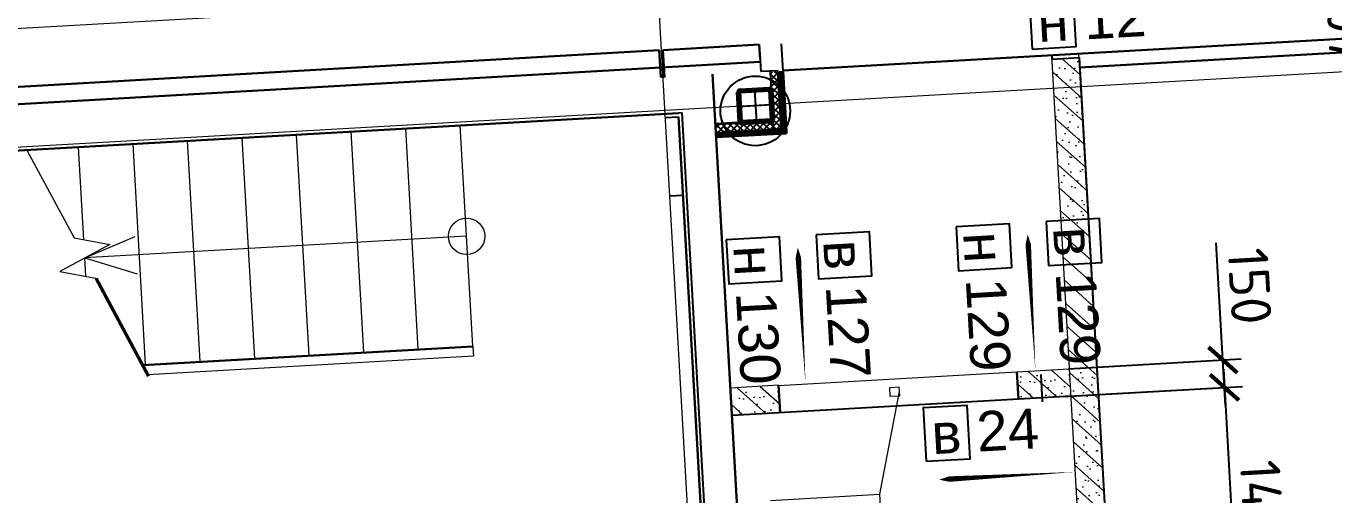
# Model space of a CAD drawing. Header units: metres. Extents: x 107714.6 to 107779.8, y 110796.6 to 110847.9.
# Drawn here: x 107766.64 to 107773.82, y 110828.92 to 110831.5 of the extents above; entities that cross this region are included whole.
import ezdxf

# ---------------------------------------------------------------- set-up
doc = ezdxf.new("R2010")
doc.units = ezdxf.units.M
doc.header["$PDMODE"] = 35
doc.header["$PDSIZE"] = 0.01
for name, pattern in [('CENTER', [50.8, 31.75, -6.35, 6.35, -6.35]), ('GOST2.303 5', [24, 20, -1.5, 1, -1.5]), ('XKITLINE00', [0]), ('невидимаяX2', [19.05, 12.7, -6.35])]:
    doc.linetypes.add(name, pattern=pattern)
for name, color, linetype in [('2023.11.08_В_ОТКЛОНЕНИЯ', 7, 'Continuous'), ('2023.11.08_Н_ОТКЛОНЕНИЯ', 7, 'Continuous'), ('_1-1_ Внутренние стены', 7, 'Continuous'), ('_4-3_ маркировка на кладочных планах АР', 7, 'Continuous'), ('размеры', 7, 'Continuous'), ('размеры дв проемов', 7, 'Continuous'), ('Слой3', 7, 'Continuous')]:
    doc.layers.add(name, color=color, linetype=linetype)
for name, color, linetype, lineweight in [('F-670-M_FSP', 7, 'Continuous', 9), ('Part', 5, 'Continuous', 0), ('Обычные линии', 7, 'Continuous', 40), ('ОСИ', 251, 'CENTER', 18), ('Размерные', 45, 'Continuous', 15), ('Стены', 7, 'Continuous', 18), ('Стены разрез', 7, 'Continuous', 30), ('Типовые аннотации', 7, 'Continuous', 18), ('Элементы узлов', 7, 'Continuous', 18)]:
    doc.layers.add(name, color=color, linetype=linetype, lineweight=lineweight)
doc.layers.add('Вспомогательные', color=6, linetype='Continuous', plot=False)
for name, color, linetype, lineweight, true_color in [('Лестницы', 7, 'Continuous', 9, 0x506c76), ('Ограждение', 7, 'Continuous', 9, 0x408080), ('Поручни', 7, 'Continuous', 9, 0x408080)]:
    doc.layers.add(name, color=color, linetype=linetype, lineweight=lineweight, true_color=true_color)
doc.styles.add('AxeAndPointZ', font='arial.ttf')
doc.styles.add('GOST 2.304 type A', font='isocpeur.ttf')
doc.dimstyles.new('ISO-25', dxfattribs={"dimtxt": 0.22, "dimasz": 0.15, "dimexe": 0.1, "dimexo": 0, "dimgap": 0.06, "dimtad": 1, "dimdec": 0, "dimlfac": 1000, "dimtxsty": 'GOST 2.304 type A', "dimblk": 'ARCHTICK', "dimcen": 2.5, "dimdle": 0.1, "dimadec": 0, "dimazin": 0, "dimtfac": 1, "dimtdec": 0, "dimtmove": 0, "dimatfit": 3, "dimfxl": 1, "dimarcsym": 0})
doc.dimstyles.new('снизу', dxfattribs={"dimtxt": 0.22, "dimasz": 0.1, "dimexe": 0.1, "dimexo": 0, "dimgap": 0.06, "dimtad": 1, "dimdec": 0, "dimlfac": 1000, "dimtxsty": 'GOST 2.304 type A', "dimblk": 'OBLIQUE', "dimcen": 2.5, "dimdle": 0.1, "dimse1": 1, "dimse2": 1, "dimsd1": 1, "dimsd2": 1, "dimadec": 0, "dimazin": 0, "dimtfac": 1, "dimtdec": 0, "dimtofl": 0, "dimtmove": 2, "dimatfit": 3, "dimfxl": 1, "dimarcsym": 0})

# ---------------------------------------------------------------- blocks, each defined once
blk = doc.blocks.new('Ограждение - Ограждение-1239730-_О__L1_0_000_')
at = {"layer": 'Поручни', "color": 7}
for p, q in [((16289, 4875), (16295, 4875)), ((16289, 4875), (16289, 3058)), ((16295, 4875), (16345, 4875)), ((16295, 4875), (16295, 3060.8)), ((16345, 4875), (16345, 3084.1))]:
    blk.add_line(p, q, dxfattribs=at)
blk = doc.blocks.new('012_Стрелка _ЭлУзла_Линия_ - Стрелка с пустым кружком-1338750-_О__L1_0_000_')
at = {"layer": 'Элементы узлов'}
blk.add_line((1, 0), (2100, 0), dxfattribs=at)
blk = doc.blocks.new('к2')
at = {"color": 0, "linetype": 'Continuous', "lineweight": 60, "ltscale": 150}
for p, q in [((4137507.8, 536606.2), (4137507.8, 536766.2)), ((4137512.8, 536606.2), (4137512.8, 536766.2)), ((4137517.8, 536776.2), (4137677.8, 536776.2)), ((4137517.8, 536771.2), (4137677.8, 536771.2)), ((4137682.8, 536766.2), (4137682.8, 536606.2)), ((4137687.8, 536766.2), (4137687.8, 536606.2)), ((4137677.8, 536601.2), (4137517.8, 536601.2)), ((4137677.8, 536596.2), (4137517.8, 536596.2))]:
    blk.add_line(p, q, dxfattribs=at)
at = {"color": 0, "linetype": 'GOST2.303 5', "lineweight": 25, "ltscale": 150}
for p, q in [((4137597.8, 536778.2), (4137597.8, 536594.2)), ((4137505.8, 536686.2), (4137689.8, 536686.2))]:
    blk.add_line(p, q, dxfattribs=at)
at = {"color": 0, "linetype": 'Continuous', "lineweight": 60, "ltscale": 150}
for centre, radius, start, end in [((4137517.8, 536766.2), 10, 90, 180), ((4137517.8, 536766.2), 5, 90, 180), ((4137677.8, 536766.2), 10, 0, 90), ((4137677.8, 536766.2), 5, 0, 90), ((4137517.8, 536606.2), 10, 180, 270), ((4137517.8, 536606.2), 5, 180, 270), ((4137677.8, 536606.2), 5, 270, 0), ((4137677.8, 536606.2), 10, 270, 0)]:
    blk.add_arc(centre, radius, start, end, dxfattribs=at)
at = {"layer": 'Вспомогательные', "color": 0, "ltscale": 10}
blk.add_line((4137512.8, 536686.2), (4137682.8, 536686.2), dxfattribs=at)
blk = doc.blocks.new('_ARCHTICK')
at = {"color": 0, "linetype": 'ByBlock', "const_width": 0.15}
blk.add_lwpolyline([(-0.5, -0.5), (0.5, 0.5)], dxfattribs=at)
blk = doc.blocks.new('*D136')
at = {"layer": 'Defpoints', "color": 0, "transparency": 16777216}
for p in [(107773.0929, 110832.019), (107774.2145, 110831.9175), (107773.1023, 110831.8542)]:
    blk.add_point(p, dxfattribs=at)
at = {"layer": 'размеры', "color": 0, "lineweight": -2, "transparency": 16777216}
for p, q in [((107774.1995, 110832.182), (107774.2145, 110831.9175)), ((107773.0929, 110832.019), (107774.305, 110832.0879)), ((107773.1023, 110831.8542), (107774.3143, 110831.9231)), ((107774.2145, 110831.9175), (107774.251, 110831.2745))]:
    blk.add_line(p, q, dxfattribs=at)
at = {"layer": 'размеры', "color": 0, "lineweight": -2, "transparency": 16777216, "xscale": 0.15, "yscale": 0.15, "zscale": 0.15}
for p, rotation in [((107774.2051, 110832.0822), 93.25304974487426), ((107774.2145, 110831.9175), 273.2530497448743)]:
    blk.add_blockref('_ARCHTICK', p, dxfattribs=dict(at, rotation=rotation))
at = {"layer": 'размеры', "color": 0, "transparency": 16777216, "insert": (107774.4067, 110831.5307), "char_height": 0.22, "attachment_point": 5, "rotation": 273.25305, "style": 'GOST 2.304 type A'}
blk.add_mtext('165', dxfattribs=at)
blk = doc.blocks.new('*D138')
at = {"layer": 'Defpoints', "color": 0, "transparency": 16777216}
for p in [(107772.3326, 110829.4617), (107773.2992, 110828.1094), (107772.6263, 110828.0711)]:
    blk.add_point(p, dxfattribs=at)
at = {"layer": 'размеры', "color": 0, "lineweight": -2, "transparency": 16777216}
for p, q in [((107773.2138, 110829.612), (107773.3049, 110828.0095)), ((107772.3326, 110829.4617), (107773.3193, 110829.5178)), ((107772.6263, 110828.0711), (107773.3991, 110828.1151))]:
    blk.add_line(p, q, dxfattribs=at)
at = {"layer": 'размеры', "color": 0, "lineweight": -2, "transparency": 16777216, "xscale": 0.15, "yscale": 0.15, "zscale": 0.15}
for p, rotation in [((107773.2195, 110829.5121), 93.25304974487426), ((107773.2992, 110828.1094), 273.2530497448743)]:
    blk.add_blockref('_ARCHTICK', p, dxfattribs=dict(at, rotation=rotation))
at = {"layer": 'размеры', "color": 0, "transparency": 16777216, "insert": (107773.4291, 110828.8204), "char_height": 0.22, "attachment_point": 5, "rotation": 273.25305, "style": 'GOST 2.304 type A'}
blk.add_mtext('1405', dxfattribs=at)
blk = doc.blocks.new('*D139')
at = {"layer": 'Defpoints', "color": 0, "transparency": 16777216}
for p in [(107772.3626, 110829.6143), (107773.2109, 110829.6625), (107772.3727, 110829.464)]:
    blk.add_point(p, dxfattribs=at)
at = {"layer": 'размеры', "color": 0, "lineweight": -2, "transparency": 16777216}
for p, q in [((107773.2109, 110829.6625), (107773.1744, 110830.3055)), ((107772.3626, 110829.6143), (107773.3108, 110829.6682)), ((107773.2252, 110829.4123), (107773.2109, 110829.6625)), ((107772.3727, 110829.464), (107773.3193, 110829.5178))]:
    blk.add_line(p, q, dxfattribs=at)
at = {"layer": 'размеры', "color": 0, "lineweight": -2, "transparency": 16777216, "xscale": 0.15, "yscale": 0.15, "zscale": 0.15}
for p, rotation in [((107773.2109, 110829.6625), 93.25304974487426), ((107773.2195, 110829.5121), 273.2530497448743)]:
    blk.add_blockref('_ARCHTICK', p, dxfattribs=dict(at, rotation=rotation))
at = {"layer": 'размеры', "color": 0, "transparency": 16777216, "insert": (107773.3581, 110830.0685), "char_height": 0.22, "attachment_point": 5, "rotation": 273.25305, "style": 'GOST 2.304 type A'}
blk.add_mtext('150', dxfattribs=at)
blk = doc.blocks.new('*D57')
at = {"layer": 'Defpoints', "color": 0, "transparency": 16777216}
for p in [(107773.0097, 110832.0563, 21.737), (107773.8614, 110832.1047), (107773.5813, 110831.8815)]:
    blk.add_point(p, dxfattribs=at)
at = {"layer": 'размеры', "color": 0, "transparency": 16777216, "insert": (107773.8941, 110831.5296), "char_height": 0.22, "attachment_point": 5, "rotation": 273.25305, "style": 'GOST 2.304 type A'}
blk.add_mtext('207', dxfattribs=at)
blk = doc.blocks.new('_Oblique')
at = {"color": 0, "linetype": 'ByBlock', "lineweight": -2}
blk.add_line((-0.5, -0.5), (0.5, 0.5), dxfattribs=at)

msp = doc.modelspace()

# ---------------------------------------------------------------- hatches: boundary and pattern name
h = msp.add_hatch()
h.set_pattern_fill('ANSI37', color=4, scale=0.008, angle=-86.74695)
h.set_pattern_definition([(318.2530497, (108251.517603, 113557.52498), (0.01691238563, 0.01895075757), []), (48.2530497, (108251.517603, 113557.52498), (-0.01895075757, 0.01691238563), [])])
h.paths.add_polyline_path([(107770.7785, 110831.0661), (107770.7682, 110831.2478), (107770.7233, 110831.2453), (107770.7336, 110831.0635), (107770.7356, 110831.0637)])
h.paths.add_polyline_path([(107770.7862, 110830.9313), (107770.7785, 110831.0661), (107770.7356, 110831.0637), (107770.7336, 110831.0635), (107770.7381, 110830.9837), (107770.7387, 110830.9737), (107770.4242, 110830.9558), (107770.4267, 110830.9109)])
at = {"layer": '_1-1_ Внутренние стены', "linetype": 'Continuous', "lineweight": 0, "true_color": 0x000000}
h = msp.add_hatch(dxfattribs=at)
h.set_pattern_fill('ГАЗОБЕТОН_0004', color=18, scale=0.001, angle=-86.74695, style=0, pattern_type=2)
h.set_pattern_definition([(318.25305, (107764.21106, 110787.65677), (0.05992578, 0.06714835), []), (3.25305, (107764.270985, 110787.723916), (-0.00459642, 0.08086948), [0, -0.054, 0, -0.081]), (68.25305, (107764.33813, 110787.66399), (0.07523517, -0.03001115), [0, -0.0396, 0, -0.0684])])
h.paths.add_polyline_path([(107772.4215, 110831.3248), (107772.2717, 110831.3162), (107772.4754, 110827.732), (107772.6252, 110827.7405)])
h = msp.add_hatch(dxfattribs=at)
h.set_pattern_fill('ГАЗОБЕТОН_0004', color=18, scale=0.001, angle=-86.74695, style=0, pattern_type=2)
h.set_pattern_definition([(318.25305, (107767.20134, 110786.1196), (0.05992578, 0.06714835), []), (3.25305, (107767.26126, 110786.18675), (-0.00459642, 0.08086948), [0, -0.054, 0, -0.081]), (68.25305, (107767.32841, 110786.12682), (0.07523517, -0.03001115), [0, -0.0396, 0, -0.0684])])
h.paths.add_polyline_path([(107772.0787, 110829.5981), (107772.3684, 110829.6146), (107772.3769, 110829.4649), (107772.0872, 110829.4484)])
h = msp.add_hatch(dxfattribs=at)
h.set_pattern_fill('ГАЗОБЕТОН_0004', color=18, scale=0.001, angle=-86.74695, style=0, pattern_type=2)
h.set_pattern_definition([(318.25305, (107765.60372, 110786.02817), (0.05992578, 0.06714835), []), (3.25305, (107765.663645, 110786.09532), (-0.00459642, 0.08086948), [0, -0.054, 0, -0.081]), (68.25305, (107765.73079, 110786.03539), (0.07523517, -0.03001115), [0, -0.0396, 0, -0.0684])])
h.paths.add_polyline_path([(107770.5062, 110829.5081), (107770.7708, 110829.5232), (107770.7793, 110829.3734), (107770.5148, 110829.3584)])
at = {"layer": 'F-670-M_FSP', "true_color": 0xf26722}
for points in [[(107770.7682, 110831.2478), (107770.7807, 110831.2485), (107770.7986, 110830.932), (107770.7862, 110830.9313), (107770.784, 110830.97)], [(107770.4267, 110830.9109), (107770.4275, 110830.8984), (107770.7994, 110830.9195), (107770.7986, 110830.932)]]:
    msp.add_hatch(color=30, dxfattribs=at).paths.add_polyline_path(points)
at = {"layer": 'F-670-M_FSP'}
for points in [[(107770.8118, 110830.9203), (107770.7994, 110830.9195), (107770.7807, 110831.2485), (107770.7931, 110831.2492), (107770.8089, 110830.9721)], [(107770.4275, 110830.8984), (107770.4282, 110830.8859), (107770.8125, 110830.9078), (107770.8118, 110830.9203)]]:
    msp.add_hatch(color=1, dxfattribs=at).paths.add_polyline_path(points)

# ---------------------------------------------------------------- linework, layer by layer
for points in [[(107770.6645, 110831.3932), (107770.6728, 110831.2474)], [(107770.7846, 110831.399), (107770.7931, 110831.2492)], [(107772.2706, 110831.3362), (107772.2717, 110831.3162)], [(107772.2717, 110831.3162), (107772.4212, 110831.3247)], [(107770.7678, 110831.2508), (107770.6728, 110831.2474)], [(107770.7233, 110831.2453), (107770.7387, 110830.9737)], [(107770.7387, 110830.9737), (107770.4242, 110830.9558)], [(107770.7382, 110830.9787), (107770.7282, 110830.9781)], [(107772.0872, 110829.4478), (107772.0787, 110829.5975)], [(107770.7708, 110829.5232), (107770.7793, 110829.3734)]]:
    msp.add_lwpolyline(points)
at = {"elevation": 20.5633}
msp.add_lwpolyline([(107772.2102, 110829.5835), (107772.2187, 110829.4337)], dxfattribs=at)
msp.add_circle((107770.6423, 110831.0312), 0.1912)
at = {"layer": '2023.11.08_В_ОТКЛОНЕНИЯ'}
for points in [[(107772.181, 110829.604, 0, 0, 0), (107772.1385, 110830.3528, 0, 0.16, 0), (107772.1555, 110830.0532, 0.03, 0.03, 0), (107772.181, 110829.604, 0, 0, 0)], [(107770.9184, 110829.5316, 0, 0, 0), (107770.8758, 110830.2804, 0, 0.16, 0), (107770.8928, 110829.9808, 0.03, 0.03, 0), (107770.9184, 110829.5316, 0, 0, 0)], [(107772.4007, 110829.0478, 0, 0, 0), (107771.6519, 110829.0053, 0, 0.16, 0), (107771.9514, 110829.0223, 0.03, 0.03, 0), (107772.4007, 110829.0478, 0, 0, 0)]]:
    msp.add_lwpolyline(points, format="xyseb", dxfattribs=at)
for points in [[(107772.2394, 110830.4231), (107772.2531, 110830.1815), (107772.5459, 110830.1981), (107772.5322, 110830.4397), (107772.2394, 110830.4231)], [(107770.9767, 110830.3507), (107770.9904, 110830.1091), (107771.2832, 110830.1257), (107771.2695, 110830.3673), (107770.9767, 110830.3507)], [(107771.5815, 110829.1061), (107771.8231, 110829.1199), (107771.8065, 110829.4127), (107771.5649, 110829.399), (107771.5815, 110829.1061)]]:
    msp.add_lwpolyline(points, dxfattribs=at)
at = {"layer": '2023.11.08_Н_ОТКЛОНЕНИЯ'}
for points in [[(107772.1637, 110831.3703), (107772.4054, 110831.384), (107772.3887, 110831.6768), (107772.1471, 110831.6631), (107772.1637, 110831.3703)], [(107771.7452, 110830.395), (107771.7589, 110830.1534), (107772.0517, 110830.17), (107772.038, 110830.4116), (107771.7452, 110830.395)], [(107770.4825, 110830.3226), (107770.4962, 110830.081), (107770.789, 110830.0976), (107770.7753, 110830.3392), (107770.4825, 110830.3226)]]:
    msp.add_lwpolyline(points, dxfattribs=at)
for points in [[(107772.181, 110829.604, 0, 0, 0), (107772.1385, 110830.3528, 0, 0.16, 0), (107772.1555, 110830.0532, 0.03, 0.03, 0), (107772.181, 110829.604, 0, 0, 0)], [(107770.9184, 110829.5316, 0, 0, 0), (107770.8758, 110830.2804, 0, 0.16, 0), (107770.8928, 110829.9808, 0.03, 0.03, 0), (107770.9184, 110829.5316, 0, 0, 0)], [(107772.4007, 110829.0478, 0, 0, 0), (107771.6519, 110829.0053, 0, 0.16, 0), (107771.9514, 110829.0223, 0.03, 0.03, 0), (107772.4007, 110829.0478, 0, 0, 0)]]:
    msp.add_lwpolyline(points, format="xyseb", dxfattribs=at)
at = {"layer": '_4-3_ маркировка на кладочных планах АР', "linetype": 'Continuous', "lineweight": 0}
for p, q in [((107771.4325, 110829.4894), (107771.325, 110828.9255)), ((107771.3811, 110829.5116), (107771.4311, 110829.5144)), ((107771.384, 110829.4616), (107771.3811, 110829.5116)), ((107771.4339, 110829.4645), (107771.384, 110829.4616)), ((107771.4311, 110829.5144), (107771.4339, 110829.4645)), ((107770.726, 110828.8915), (107771.325, 110828.9255)), ((107771.325, 110828.9255), (107771.3653, 110828.2173))]:
    msp.add_line(p, q, dxfattribs=at)
at = {"layer": 'F-670-M_FSP', "lineweight": 35}
for p, q in [((107770.7862, 110830.9313), (107770.7682, 110831.2478)), ((107770.7807, 110831.2485), (107770.7986, 110830.932)), ((107770.7994, 110830.9195), (107770.7807, 110831.2485)), ((107770.7931, 110831.2492), (107770.8118, 110830.9203)), ((107770.4267, 110830.9109), (107770.7986, 110830.932)), ((107770.4275, 110830.8984), (107770.8118, 110830.9203)), ((107770.7994, 110830.9195), (107770.4275, 110830.8984)), ((107770.8125, 110830.9078), (107770.4282, 110830.8859)), ((107770.7986, 110830.932), (107770.7862, 110830.9313)), ((107770.7986, 110830.932), (107770.7994, 110830.9195)), ((107770.8118, 110830.9203), (107770.8125, 110830.9078))]:
    msp.add_line(p, q, dxfattribs=at)
at = {"layer": 'F-670-M_FSP'}
for p, q in [((107770.7682, 110831.2478), (107770.7862, 110830.9313)), ((107770.7986, 110830.932), (107770.7807, 110831.2485)), ((107770.7807, 110831.2485), (107770.7994, 110830.9195)), ((107770.7807, 110831.2485), (107770.7994, 110830.9195)), ((107770.7994, 110830.9195), (107770.7807, 110831.2485)), ((107770.8118, 110830.9203), (107770.7931, 110831.2492)), ((107770.8118, 110830.9203), (107770.7931, 110831.2492)), ((107770.7931, 110831.2492), (107770.8118, 110830.9203)), ((107770.7986, 110830.932), (107770.4267, 110830.9109)), ((107770.8118, 110830.9203), (107770.4275, 110830.8984)), ((107770.8118, 110830.9203), (107770.4275, 110830.8984)), ((107770.4275, 110830.8984), (107770.8118, 110830.9203)), ((107770.4275, 110830.8984), (107770.7994, 110830.9195)), ((107770.4282, 110830.8859), (107770.8125, 110830.9078)), ((107770.4282, 110830.8859), (107770.8125, 110830.9078)), ((107770.8125, 110830.9078), (107770.4282, 110830.8859)), ((107770.7862, 110830.9313), (107770.7986, 110830.932)), ((107770.7994, 110830.9195), (107770.7986, 110830.932)), ((107770.8125, 110830.9078), (107770.8118, 110830.9203)), ((107770.8125, 110830.9078), (107770.8118, 110830.9203)), ((107770.8118, 110830.9203), (107770.8125, 110830.9078))]:
    msp.add_line(p, q, dxfattribs=at)
at = {"layer": 'Part', "color": 6, "linetype": 'XKITLINE00', "lineweight": 0}
for points, elevation in [([(107770.7338, 110831.1548), (107770.744, 110830.975)], 20.6443), ([(107770.7395, 110830.9721), (107770.5597, 110830.9619)], 20.6151)]:
    msp.add_lwpolyline(points, dxfattribs=dict(at, elevation=elevation))
at = {"layer": 'Лестницы', "color": 7}
for p, q in [((107768.1923, 110829.6881), (107768.1234, 110830.9002)), ((107768.1923, 110829.6881), (107768.1234, 110830.9002)), ((107768.4918, 110829.7051), (107768.4229, 110830.9172)), ((107768.4918, 110829.7051), (107768.4229, 110830.9172)), ((107768.7913, 110829.7222), (107768.7224, 110830.9342)), ((107768.7913, 110829.7222), (107768.7224, 110830.9342)), ((107769.0909, 110829.7392), (107769.022, 110830.9512)), ((107769.0909, 110829.7392), (107769.022, 110830.9512)), ((107766.9543, 110830.3233), (107766.9253, 110830.8321)), ((107766.9543, 110830.3233), (107766.9253, 110830.8321)), ((107767.2938, 110829.6371), (107767.2249, 110830.8491)), ((107767.2938, 110829.6371), (107767.2249, 110830.8491)), ((107767.5933, 110829.6541), (107767.5244, 110830.8661)), ((107767.5933, 110829.6541), (107767.5244, 110830.8661)), ((107767.8928, 110829.6711), (107767.8239, 110830.8831)), ((107767.8928, 110829.6711), (107767.8239, 110830.8831)), ((107766.6414, 110830.8159), (107766.9008, 110830.3332)), ((107766.9008, 110830.3332), (107767.0976, 110830.297)), ((107767.0976, 110830.297), (107766.8223, 110830.1491)), ((107766.9454, 110830.2152), (107766.9452, 110830.2191)), ((107766.9454, 110830.2152), (107766.9452, 110830.2191)), ((107766.9657, 110830.1228), (107766.96, 110830.2231)), ((107766.9657, 110830.1228), (107766.96, 110830.2231)), ((107766.8223, 110830.1491), (107767.0191, 110830.1129)), ((107766.9506, 110830.1231), (107766.9505, 110830.1256)), ((107766.9506, 110830.1231), (107766.9505, 110830.1256)), ((107767.0191, 110830.1129), (107767.0209, 110830.1097))]:
    msp.add_line(p, q, dxfattribs=at)
at = {"layer": 'Обычные линии'}
msp.add_line((107767.31, 110829.5742), (107767.0224, 110830.1095), dxfattribs=at)
at = {"layer": 'ОСИ'}
for p, q in [((107769.2524, 110846.7221), (107771.9455, 110799.3395)), ((107762.6839, 110831.2621), (107777.4184, 110832.0996)), ((107763.2325, 110830.6422), (107777.4553, 110831.4506))]:
    msp.add_line(p, q, dxfattribs=at)
at = {"layer": 'размеры дв проемов'}
for p, q in [((107770.1437, 110831.2173), (107770.1237, 110831.2162)), ((107770.1463, 110830.9951), (107770.2212, 110830.9994)), ((107770.24, 110831.0205), (107770.22, 110831.0193)), ((107770.3921, 110828.3448), (107770.24, 110831.0205)), ((107770.1708, 110830.5637), (107770.2457, 110830.568))]:
    msp.add_line(p, q, dxfattribs=at)
at = {"layer": 'Слой3', "color": 6}
for points in [[(107772.4212, 110831.3247), (107774.1418, 110801.0536)], [(107772.377, 110829.4642), (107770.5148, 110829.3584)]]:
    msp.add_lwpolyline(points, dxfattribs=at)
at = {"layer": 'Стены', "lineweight": 18}
for points in [[(107772.4181, 110828.7404), (107772.2706, 110831.3362)], [(107772.5676, 110828.7489), (107772.4201, 110831.3447)], [(107772.0787, 110829.5981), (107772.3684, 110829.6146)], [(107770.7708, 110829.5238), (107770.5062, 110829.5088)], [(107772.0872, 110829.4478), (107772.377, 110829.4642)], [(107770.7793, 110829.3734), (107770.5148, 110829.3584)]]:
    msp.add_lwpolyline(points, dxfattribs=at)
at = {"layer": 'Стены', "linetype": 'невидимаяX2'}
for points in [[(107770.7708, 110829.5232), (107772.0787, 110829.5975)], [(107770.7793, 110829.3734), (107772.0872, 110829.4478)]]:
    msp.add_lwpolyline(points, dxfattribs=at)
at = {"layer": 'Стены разрез'}
for p, q in [((107770.793, 110831.2522), (107776.2434, 110831.562)), ((107772.4244, 110831.2698), (107775.9307, 110831.4691)), ((107770.1153, 110831.3639), (107763.9852, 110831.0155)), ((107770.1237, 110831.2162), (107770.1153, 110831.3639)), ((107770.6644, 110831.3952), (107770.1353, 110831.3651)), ((107770.1353, 110831.3651), (107770.1437, 110831.2173)), ((107770.669, 110831.3153), (107770.6644, 110831.3952)), ((107770.6698, 110831.3003), (107764.0106, 110830.9218)), ((107770.628, 110827.3666), (107770.4082, 110831.2324)), ((107764.2097, 110830.6777), (107770.22, 110831.0193)), ((107770.2212, 110830.9994), (107770.3721, 110828.3437)), ((107770.5774, 110830.9695), (107770.4237, 110830.9608)), ((107770.7424, 110830.9038), (107770.7382, 110830.9787)), ((107770.4279, 110830.8859), (107770.7424, 110830.9038)), ((107772.0787, 110829.5981), (107772.0872, 110829.4478)), ((107770.7793, 110829.3734), (107770.7708, 110829.5238))]:
    msp.add_line(p, q, dxfattribs=at)
at = {"layer": 'Типовые аннотации', "lineweight": 20}
for q in [(107767.2356, 110830.3415), (107767.2472, 110830.1366)]:
    msp.add_line((107766.96, 110830.2231), q, dxfattribs=at)
msp.add_circle((107769.0566, 110830.3422), 0.1, dxfattribs=at)

# ---------------------------------------------------------------- block references
at = {"layer": 'Ограждение', "color": 7, "xscale": 0.0009999999999999998, "yscale": 0.0009999999999999998, "zscale": 0.0009999999999999998, "rotation": 273.2530497448619}
msp.add_blockref('Ограждение - Ограждение-1239730-_О__L1_0_000_', (107763.2994, 110845.7253), dxfattribs=at)
at = {"layer": 'Размерные', "color": 0, "xscale": 0.0009999999999999998, "yscale": 0.0009999999999999998, "zscale": 0.0009999999999999998, "rotation": 273.2530497448619}
msp.add_blockref('к2', (107000.0304, 114931.5343), dxfattribs=at)
at = {"layer": 'Элементы узлов', "xscale": 0.0009999999999999994, "yscale": 0.0009999999999999994, "zscale": 0.0009999999999999994, "rotation": 183.2530497448618}
msp.add_blockref('012_Стрелка _ЭлУзла_Линия_ - Стрелка с пустым кружком-1338750-_О__L1_0_000_', (107769.0566, 110830.3422), dxfattribs=at)

# ---------------------------------------------------------------- texts
at = {"layer": '2023.11.08_В_ОТКЛОНЕНИЯ', "style": 'AxeAndPointZ'}
for s, rotation, p in [('в 129', 273.25305, (107772.2781, 110830.3885)), ('в 127', 273.25305, (107771.0154, 110830.3161)), ('в 24', 3.25305, (107771.6161, 110829.1449))]:
    msp.add_text(s, height=0.22, rotation=rotation, dxfattribs=at).set_placement(p)
at = {"layer": '2023.11.08_Н_ОТКЛОНЕНИЯ', "style": 'AxeAndPointZ'}
for s, rotation, p in [('н 12', 3.25305, (107772.1983, 110831.409)), ('н 129', 273.25305, (107771.7839, 110830.3604)), ('н 130', 273.25305, (107770.5212, 110830.288))]:
    msp.add_text(s, height=0.22, rotation=rotation, dxfattribs=at).set_placement(p)

# ---------------------------------------------------------------- dimensions: what is measured, and where the dimension line sits
at = {"layer": 'размеры'}
for base, p1, p2, picture, middle in [((107774.2145, 110831.9175), (107773.0929, 110832.019), (107773.1023, 110831.8542), '*D136', (107774.4067, 110831.5307)), ((107773.2992, 110828.1094), (107772.3326, 110829.4617), (107772.6263, 110828.0711), '*D138', (107773.4291, 110828.8204))]:
    dim = msp.add_linear_dim(base=base, p1=p1, p2=p2, angle=273.25305, dimstyle='ISO-25', dxfattribs=at)
    dim.commit()
    dim.dimension.update_dxf_attribs({"geometry": picture, "text_midpoint": middle})
dim = msp.add_linear_dim(base=(107773.8614, 110832.1047), p1=(107773.5813, 110831.8815), p2=(107773.0097, 110832.0563, 21.737), angle=273.25305, dimstyle='снизу', dxfattribs=at)
dim.commit()
dim.dimension.update_dxf_attribs({"geometry": '*D57', "text_midpoint": (107773.8941, 110831.5296), "dimtype": 160})
dim = msp.add_linear_dim(base=(107773.2109, 110829.6625), p1=(107772.3727, 110829.464), p2=(107772.3626, 110829.6143), angle=273.25305, text='150', dimstyle='ISO-25', dxfattribs=at)
dim.commit()
dim.dimension.update_dxf_attribs({"geometry": '*D139', "text_midpoint": (107773.3581, 110830.0685)})

doc.saveas('drawing.dxf')
